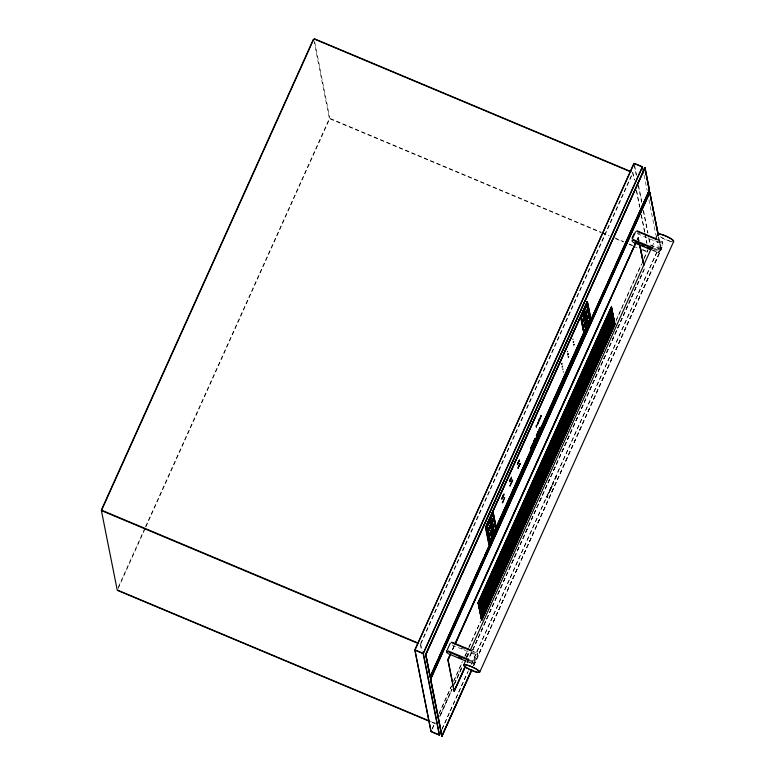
<?xml version="1.0" encoding="UTF-8"?>
<svg xmlns="http://www.w3.org/2000/svg" width="775" height="775" viewBox="0 0 775 775"><rect width="100%" height="100%" fill="white"/><g stroke="black" fill="none" stroke-linecap="round" stroke-linejoin="round"><path stroke-width="0.58" stroke-dasharray="3.88 2.91" d="M477.729 656.406L477.197 652.976L472.983 651.019M644.587 268.77L466.715 663.555M550.056 490.73C550.376 487.746 547.218 496.62 549.485 492.202M118.294 587.198L145.08 527.707M145.574 526.603L329.152 118.972M118.149 588.525L145.438 527.93M145.932 526.826L329.501 119.195M420.593 643.521L632.448 173.087M420.951 643.744L632.797 173.309M452.329 649.818L454.334 645.391M637.069 239.582L638.406 237.431M452.406 649.818L454.47 645.43M637.147 239.582L638.261 237.334M452.639 649.925L454.557 645.468M637.379 239.698L638.309 237.45M432.072 728.917L435.056 722.31M439.028 713.494L451.428 685.943M453.414 681.535L462.346 661.695M464.835 656.183L468.303 648.472M468.798 647.367L480.713 620.92M616.193 320.075L641.506 263.878M643.986 258.366L647.958 249.55M432.266 729.042L434.756 723.53M439.222 713.61L451.622 686.069M454.102 680.557L462.539 661.821M465.019 656.309L468.497 648.597M468.991 647.493L480.413 622.151M615.893 321.305L641.7 263.994M644.18 258.492L648.152 249.676M439.88 715.664L451.786 689.227M454.266 683.715L462.21 666.093M466.172 657.278L468.652 651.765M439.706 716.827L452.106 689.285L439.803 716.768M454.586 683.773L462.036 667.246M466.492 657.336L468.982 651.823M454.189 684.819L462.132 667.188M466.598 657.268L469.078 651.765M467.267 657.055L469.757 651.542M652.143 246.547L655.117 239.921M467.044 662.383L643.783 269.758M467.131 662.422L643.928 269.845M441.944 729.178L467.751 671.867M471.229 664.156L658.324 248.698M442.128 729.207L468.429 670.801M471.403 664.185L658.556 248.698L657.093 241.093M473.544 660.581L476.489 654.032M658.779 249.259L661.724 242.711M474.184 660.998L477.138 654.449M659.418 249.666L662.363 243.127M474.009 662.964L476.964 656.415M659.244 251.642L662.199 245.094M473.632 665.454L662.78 245.2M473.719 665.493L662.964 245.084L662.431 241.655L657.248 239.213M473.796 665.522L661.22 249.502L658.673 236.53M547.043 496.291L547.46 495.622L546.762 496.92M547.043 496.068L548.08 495.06L546.656 498.674L546.414 497.453M657.607 252.573L660.009 251.633M472.372 663.894L474.784 662.954M436.015 723.966L431.045 722.019M657.917 240.143L661.259 241.548M637.486 232.897L639.704 233.837M657.52 241.306L661.966 243.176M637.244 233.653L661.724 243.931M650.564 244.9L658.256 248.126M650.496 245.123L658.178 248.349M654.236 248.329L657.568 249.724M653.993 249.075L657.336 250.48M652.482 249.773L658.043 252.108M652.037 250.238L657.743 252.563M330.295 118.527L601.293 232.238M602.408 232.703L609.102 235.513M614.682 237.847L623.604 241.597M629.174 243.931L632.526 245.336M642.562 249.55L648.132 251.894M330.169 118.933L601.167 232.655M602.282 233.12L608.966 235.929M615.66 238.729L623.468 242.013M629.048 244.348L632.39 245.752M633.504 246.218L637.97 248.097M642.427 249.967L646.893 251.836M472.682 651.465L476.024 652.87M461.154 647.958L464.496 649.363M471.171 652.163L476.741 654.497M452.009 644.974L476.499 655.253M469.001 659.651L472.343 661.046M468.759 660.407L472.101 661.802M467.248 661.094L472.808 663.429M466.802 661.559L472.508 663.884M431.287 721.767L434.63 723.172M632.429 172.186L634.434 180.091M662.431 241.655L662.761 243.321M658.731 237.625L661.036 249.259M658.643 237.654L660.949 249.288M659.089 250.693L659.418 252.359M644.025 175.082L647.154 190.66M648.927 199.834L655.921 235.203M658.208 251.042L658.537 252.698M634.667 165.753L636.537 175.179M638.397 184.615L641.903 202.294M643.531 210.548L647.968 232.946M649.14 238.836L650.303 244.726M634.163 164.678L636.498 176.468M638.368 185.893L641.632 202.401M643.269 210.645L647.706 233.042M648.636 237.76L649.808 243.65M636.546 190.766L639.84 207.371M641.245 214.491L644.771 232.277M645.003 233.459L646.883 242.953M632.836 172.505L634.25 179.616M636.362 190.292L639.646 206.896M641.293 215.198L644.81 232.994M645.052 234.176L646.931 243.67M638.377 237.344L639.065 240.812M638.212 237.276L638.988 240.763M638.125 237.305L638.803 240.783M556.343 475.424L556.576 476.644L554.745 480.713L554.503 479.493M556.024 476.112L554.919 479.338L554.813 478.805M477.197 652.976L477.526 654.643M473.854 662.015L474.184 663.681M472.973 662.363L473.302 664.02M314.786 42.305L329.821 118.217M313.827 40.126L329.327 118.401M420.767 644.306L422.181 651.426M420.282 644.5L421.455 650.428M671.605 241.626A8.738 1.666 24.2 0 1 659.583 236.404M671.567 241.471A8.612 1.637 24.2 0 1 670.83 241.316M669.997 241.093A8.612 1.637 24.2 0 1 659.719 236.317M550.55 489.161L548.225 494.314L550.55 489.161M547.751 495.738L546.937 497.831L547.751 495.738M552.1 486.138C548.632 494.159 553.844 483.183 550.763 488.26C553.96 480.762 549.136 490.972 552.1 486.138M552.546 484.094L552.662 485.073C554.89 480.81 554.726 478.349 552.546 484.094"/><path stroke-width="1.16" d="M563.347 372.048L563.541 371.884M493.849 530.526L493.22 532.076L494.15 529.742L493.946 530.381M512.333 480.684C510.783 484.588 513.428 477.797 512.246 481.198M518.233 462.636C518.32 461.89 517.69 464.574 518.039 463.218M425.698 654.739L430.125 677.088L649.392 190.243M487.049 526.845L493.2 513.147M494.014 517.051L493.152 513.079L493.84 517.022L487.756 530.555M495.051 522.273L494.188 518.301M496.078 527.494L495.215 523.522M580.911 318.428L587.062 304.72L587.876 308.624M589.94 319.067L589.077 315.105M590.579 318.021L587.247 301.572M584.815 313.701L585.493 311.395M511.51 482.399L512.013 481.537M518.446 462.326L518.698 461.29M535.041 438.563C535.845 436.838 534.091 440.907 534.982 438.853M538.208 431.617L538.334 431.326M586.326 317.363L586.229 317.43M519.347 465.329C518.988 467.025 519.463 463.75 519.376 465.455M503.343 495.961L503.082 496.446L503.731 495.109M510.396 484.918L510.599 484.53M511.887 481.624L510.686 484.239L511.393 482.912M538.034 432.072L537.065 434.058L537.501 433.273M539.071 429.65L539.293 429.243M540.049 427.471L539.778 428.188L540.282 427.219M490.846 522.544L490.759 522.767M503.004 496.601C502.258 498.073 504.06 493.481 503.275 495.564M504.099 499.071L504.021 499.274M510.628 479.773C509.039 482.273 510.657 480.161 510.212 480.064M511.229 477.875L511.016 478.262M518.998 460.621L518.911 460.834M518.833 461.387L518.824 461.348M518.959 466.347L518.882 466.56M536.959 434.513L536.881 434.736M572.958 339.15L572.89 339.498M503.537 494.973L503.401 495.273M512.207 481.101L512.653 479.987M568.54 356.926L568.462 357.12M585.425 319.755C585.832 319.407 585.667 319.29 585.571 319.387M586.307 325.345L585.561 326.827M491.03 529.034L491.243 528.55M509.863 481.178L510.299 480.529M584.805 320.511L585.018 320.027M502.665 502.171L503.043 501.347L502.345 502.665M531.195 447.01L531.175 447.456M517.71 463.111L517.545 463.905L517.981 462.937M562.97 368.958L562.698 369.491M491.243 520.974L491.612 519.88L491.408 520.926M502.646 497.492L502.326 498.131L502.568 497.569M519.579 464.884L519.754 464.496M532.59 444.123L532.338 444.714L532.677 444.085M534.992 438.95L534.905 438.989M538.296 431.394L537.579 432.934M585.115 313.207L585.328 312.674M586.055 318.457C586.384 316.568 585.202 320.676 586.307 317.266M585.057 312.606L585.212 312.131M490.517 522.631L490.604 522.495M503.537 495.535L503.624 495.254M586.103 318.021L585.571 319.058M537.569 424.07L537.995 422.346L537.162 425.146L538.247 422.753M567.348 351.792L567.591 351.327M518.494 467.122L518.126 468.274L518.494 467.122M518.611 466.298L518.243 467.451L518.737 466.356M539.158 420.108L539.884 419.13C539.671 415.904 538.005 424.342 539.545 419.227M491.592 520.664L491.747 520.606M511.432 477.778L511.578 477.72M530.584 448.308L530.894 447.611M492.687 533.006L492.939 532.415L492.774 532.977M518.417 461.735L518.33 462.162M584.563 313.672L584.147 314.582L585.251 312.809M584.747 313.478L584.747 313.865M532.047 445.518L532.28 444.995M534.101 440.733L534.566 439.735L534.091 440.675M502.558 497.182L502.859 496.533M510.066 480.713L510.212 480.113L510.008 480.568M519.395 464.661L519.773 463.876M585.832 318.583L585.493 319.213L585.745 318.622M504.031 494.479L503.895 493.956L503.643 494.508M492.716 533.132L492.561 533.307M531.553 446.536L531.398 446.71M584.447 314.108L584.718 313.575M517.448 464.632C517.467 464.206 517.913 463.779 517.409 464.361M573.868 344.768L574.139 344.245L573.762 345.059M491.302 521.527L491.001 522.127L491.282 521.439M492.474 526.148L492.173 526.748L492.445 526.06M588.07 321.392L587.828 321.954L588.041 321.305M510.153 485.702L510.115 485.596M490.188 523.241L490.226 523.551M502.452 502.617L502.374 502.791M533.074 443.232L532.764 443.92M485.615 527.417L587.295 301.63M430.571 679.094L649.799 192.287L658.469 235.445M588.845 314.011L588.041 309.884M589.92 319.145L535.845 439.173M586.036 318.167L586.094 318.632M518.543 461.454L518.533 461.697M518.669 461.425L518.398 462.578M101.515 509.708L313.371 39.273M101.835 509.766L313.691 39.331M414.954 649.663L633.814 163.68M415.129 649.692L633.989 163.709M423.315 653.131L642.175 167.148M423.508 653.257L642.368 167.274M644.945 167.817L425.678 654.497L644.771 167.855L649.237 190.146M425.911 654.613L644.994 167.933M485.508 527.291L587.169 301.678L590.405 318.002M485.799 527.417L587.334 301.746M486.981 526.603L493.084 513.186M580.833 318.176L586.937 304.769M487.272 526.719L493.317 513.302M587.169 304.875L581.124 318.302L581.783 322.342L580.804 318.283M490.759 521.914L491.108 521.439M490.875 521.962L491.011 521.478M583.904 315.532L584.243 315.028M585.067 313.245L585.658 311.812L585.425 312.587M510.134 480.19L510.367 479.841M510.26 479.802L510.589 479.347M501.851 498.906L502.103 498.092L501.822 498.8M502.743 496.92L502.152 497.947L502.471 497.259M502.394 497.986L502.801 497.221M517.865 463.634L518.863 461.551M581.618 322.129L587.663 308.712M493.869 517.167L487.872 530.71L486.942 526.7M581.763 322.206L587.731 308.75M487.988 530.662L494.092 517.254M581.851 322.245L587.954 308.828M567.736 354.407L568.017 353.855M488.008 531.824L494.111 518.407M562.572 366.139L562.175 367.088L562.534 366.439M581.87 323.398L588.099 309.942L589.019 313.943L582.761 327.505L582.132 323.621M488.24 531.902L494.237 518.368M582.093 323.485L588.06 310.019M488.298 531.941L494.343 518.523M582.161 323.524L588.206 310.097M539.817 418.81L540.001 418.403M503.227 500.834L503.324 500.669M504.254 498.509L504.515 497.967L504.36 498.558M488.793 535.767L494.838 522.35M582.655 327.35L588.7 313.933L587.954 309.923M487.979 531.921L488.86 535.98L494.905 522.389M582.8 327.428L588.758 313.972M489.025 535.883L495.128 522.476M489.044 537.046L495.147 523.629L495.903 527.465M582.907 328.619L589.01 315.212M489.267 537.123L495.273 523.59M583.129 328.707L589.126 315.163M489.335 537.162L495.38 523.745M583.197 328.745L589.242 315.318M533.917 441.052L533.297 442.283M536.242 435.744L536.61 435.056M531.011 447.814L531.243 447.291M532.415 444.559L532.832 443.755M534.721 439.425L535.157 438.611M537.782 432.644L538.208 431.82M539.012 430.028L538.761 430.542M489.829 540.989L495.874 527.572M583.691 332.572L589.736 319.145M488.763 543.73L510.076 496.407M511.064 494.208L534.857 441.372M488.909 543.817L590.434 318.147M488.996 543.847L590.657 318.225M430.057 676.885L438.001 659.225M438.999 657.026L483.726 557.709M484.714 555.501L522.486 471.636M523.474 469.427L529.441 456.184M530.439 453.976L568.201 370.111M569.199 367.902L575.157 354.669M576.154 352.46L606.961 284.037M607.958 281.838L613.916 268.596M614.914 266.387L648.704 191.347M649.489 190.369L430.28 676.992L425.872 654.71M430.464 678.968L649.673 192.336L657.956 234.166M430.755 679.084L649.837 192.403M632.032 238.177L633.998 233.818M447.388 649.605L450.333 643.056M632.623 238.283L635.568 231.735M450.362 654.216L447.873 659.728L450.498 654.255M455.322 643.182L635.597 242.885M455.38 643.202L635.742 242.924M448.163 659.845L450.585 654.294M455.119 644.413L635.82 242.963M478.088 602.766L611.184 307.21M478.378 602.892L611.407 307.297M478.437 603.618L611.717 307.704L478.427 603.56M611.785 308.256L478.553 604.19L611.843 308.334M611.901 308.838L478.718 604.781L611.959 308.905M478.94 605.934L612.182 310.048M612.298 310.63L479.057 606.505M479.163 607.028L612.415 311.201M612.463 311.705L479.221 607.581M612.637 312.354L479.396 608.23M479.463 608.782L612.744 312.877L479.502 608.753M479.57 609.353L612.86 313.449L479.609 609.324M479.735 609.954L612.977 314.02L479.677 609.886M479.851 610.526L613.083 314.602L479.841 610.477M479.957 611.049L613.151 315.154L479.967 611.097M613.316 315.745L480.074 611.678M613.432 316.316L480.132 612.182M480.306 612.822L613.548 316.946M480.413 613.354L613.664 317.517M480.519 613.926L613.771 318.041M480.597 614.527L613.877 318.622L480.587 614.478M614.062 319.746L480.82 615.679L614.12 319.813M614.178 320.317L480.984 616.27L614.236 320.395M614.459 321.538L481.217 617.423M481.265 617.927L614.575 322.109M481.382 618.498L614.691 322.691M614.74 323.194L481.498 619.07M481.488 619.952L614.904 323.785L481.604 620.116L478.059 602.873M463.789 664.776L465.785 660.368M470.754 649.334L651.145 248.746M655.621 238.816L657.607 234.408M454.14 691.058L465 666.752M465.145 666.839L454.179 691.174L448.134 659.951M454.305 691.126L465.291 666.878M439.638 734.719L441.13 731.406M430.435 679.065L441.827 736.24L471.578 669.823M441.915 736.114L471.733 669.91M441.992 736.143L471.868 669.949M479.802 671.973L673.62 241.597M510.735 479.037L511.151 478.117M502.994 496.223L503.12 495.69L502.927 496.3M582.868 328.726L583.837 332.649M501.977 498.664L502.316 498.296L501.987 498.838M489.015 537.143L489.974 541.076M611.368 307.181L478.146 602.776L481.788 620.291L614.972 324.338L481.73 620.271L478.349 602.989M518.184 462.423L518.281 462.849M538.48 421.309L538.518 421.474M510.502 479.376L510.299 479.996M530.701 448.289L531.117 447.572M634.434 163.438L642.126 166.664M634.347 163.573L642.039 166.799M314.514 38.828L631.238 171.73M314.35 39.079L629.959 171.507M637.069 230.824L657.103 239.233M636.769 231.27L656.803 239.678M633.088 239.456L653.122 247.855M632.846 240.202L652.879 248.61M635.781 242.769L639.123 244.173M641.351 245.103L644.684 246.508M646.912 247.438L650.254 248.843M633.252 242.284L651.068 249.753M451.835 642.146L471.868 650.554M451.534 642.591L471.568 651M447.853 650.777L467.887 659.186M447.611 651.533L467.645 659.932M458.345 657.365L461.677 658.76M448.028 653.606L465.833 661.075M102.097 510.405L417.706 642.843M101.961 510.822L417.57 643.25M415.274 650.041L422.956 653.267M415.197 650.273L422.888 653.499M117.907 590.269L429.05 720.827M117.742 590.511L430.009 721.544M431.413 731.6L439.105 734.826M431.326 731.736L439.018 734.962M649.528 190.263L644.994 167.768L649.324 190.108M649.741 192.229L658.043 234.127M642.388 166.828L643.657 172.98M647.522 192.762L648.326 196.559M639.753 244.29L643.909 265.205M639.811 245.375L643.802 265.06M639.724 245.413L643.395 263.926M632.051 240.066L632.381 241.722M611.407 307.132L614.914 324.425M611.31 307.113L614.623 324.299M587.411 301.64L590.686 318.128M587.179 304.73L587.983 308.721M589.242 315.173L590.056 319.164M586.927 304.701L587.498 307.627M588.99 315.144L589.765 319.048M584.428 314.805L584.641 314.156L583.992 315.396M583.158 328.842L583.846 332.785M581.841 323.504L582.722 327.554M540.989 415.468L540.252 418.229L541.183 415.826L540.446 416.659M502.587 496.833L502.733 497.376M493.317 513.157L494.13 517.148M494.353 518.378L495.157 522.369M495.39 523.6L496.194 527.591M494.101 518.339L494.673 521.275M490.536 523.309L490.207 524.036L490.071 523.348M487.233 526.826L487.921 530.768M488.269 532.047L488.957 535.99M489.306 537.269L489.984 541.212M485.76 527.513L488.918 543.953M485.47 527.397L488.831 543.934M446.817 651.387L447.146 653.044M446.478 650.525L446.807 652.192M447.843 659.835L454.14 691.222M430.726 679.191L442.012 736.211M425.785 654.749L430.212 677.098M430.638 679.22L441.924 736.25M423.412 653.558L439.522 734.894M423.15 653.664L439.251 735M414.964 650.225L431.065 731.561M414.858 649.973L430.958 731.309M101.341 510.27L117.258 590.211M658.072 235.135A8.738 1.666 24.2 0 1 665.812 236.094A8.738 1.666 24.2 0 1 673.204 241.713M658.227 235.067A8.612 1.637 24.2 0 1 665.851 236.007A8.612 1.637 24.2 0 1 673.146 241.548M586.501 324.589L586.772 324.115L586.501 324.589M568.608 356.5L568.327 357.11L568.608 356.5M586.646 316.365L586.549 317.033L586.646 316.365M573.297 342.211L573.636 341.659L573.297 342.211M511.481 477.158L511.452 477.168M503.517 500.185L503.74 499.662L503.517 500.185M531.611 446.216L531.844 445.673L531.611 446.216M492.115 534.285L492.406 533.743L492.144 534.285M587.411 322.671L587.702 322.129L587.45 322.662M492.038 527.039L491.718 527.746L492.038 527.039M502.965 501.502L502.781 501.997L502.965 501.502M511.074 478.698L510.773 479.367L511.074 478.698M519.095 465.407L518.795 466.075L519.095 465.407M568.085 353.981L567.755 354.834L568.085 353.981M492.028 534.624L491.728 535.36L492.028 534.624M509.843 480.907L509.562 481.614L509.843 480.907M510.241 485.382L510.037 485.896L510.241 485.382M538.48 422.055L538.741 421.552L538.48 422.055M539.652 428.333L539.371 428.943L539.652 428.333M519.337 460.427L519.105 460.989L519.337 460.427M520.122 463.76L519.899 464.322L520.122 463.76M587.324 323.039L587.082 323.63L587.324 323.039M491.776 534.915L491.96 534.459L491.776 534.915M492.842 525.092L492.619 525.75L492.842 525.092M519.463 459.885L519.473 459.963M504.67 497.627L504.719 497.531M561.846 363.591L561.827 364.124L561.846 363.591M536.387 425.494L536.339 427.006L536.387 425.494M612.008 309.409L478.824 605.362L612.008 309.409M613.945 319.174L480.713 615.098L614.003 319.242M614.284 320.898L481.101 616.842L614.284 320.898M466.366 667.566A8.738 1.666 24.2 0 0 479.541 672.274A8.738 1.666 24.2 0 0 469.292 665.744A8.738 1.666 24.2 0 0 466.366 667.566M466.395 667.682A8.612 1.637 24.2 0 0 479.386 672.332A8.612 1.637 24.2 0 0 469.272 665.89A8.612 1.637 24.2 0 0 466.395 667.682"/></g></svg>
